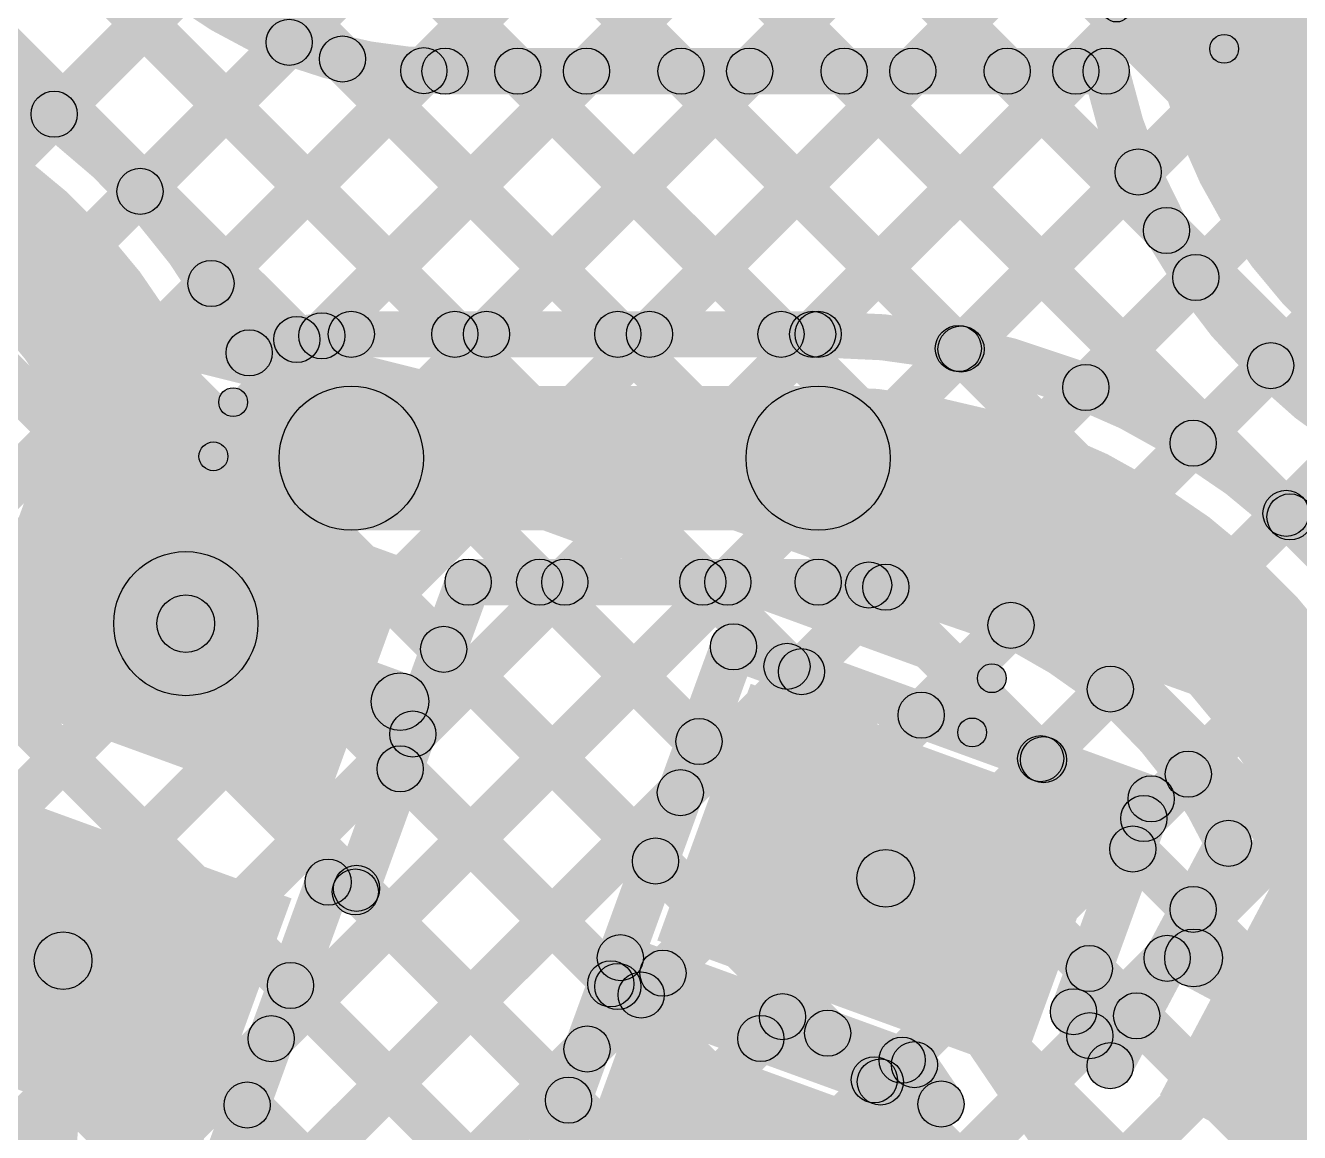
# Model space of a CAD drawing. Header units: millimetres. Extents: x -2.17 to 2.17, y -2.17 to 2.17.
# Drawn here: x 0.3502 to 0.5711, y 1.3164 to 1.5085 of the extents above; entities that cross this region are included whole.
import ezdxf

# ---------------------------------------------------------------- set-up
doc = ezdxf.new("R2010")
doc.units = ezdxf.units.MM
doc.header["$MEASUREMENT"] = 0
for name, color, linetype in [('BottomLayer', 5, 'Continuous'), ('Mechanical2', 216, 'Continuous'), ('TopLayer', 1, 'Continuous'), ('TopOverlay', 2, 'Continuous'), ('TopPaste', 8, 'Continuous'), ('TopSolder', 216, 'Continuous')]:
    doc.layers.add(name, color=color, linetype=linetype)

# ---------------------------------------------------------------- blocks, each defined once
blk = doc.blocks.new('WS2812B_M____203')
at = {"layer": 'TopLayer'}
blk.add_hatch(color=1, dxfattribs=at).paths.add_polyline_path([(0.03504, -0.01142), (0.09409, -0.01142), (0.09409, -0.05079), (0.03504, -0.05079)])
at = {"layer": 'TopPaste'}
blk.add_hatch(color=8, dxfattribs=at).paths.add_polyline_path([(0.03504, -0.01142), (0.09409, -0.01142), (0.09409, -0.05079), (0.03504, -0.05079)])
at = {"layer": 'TopSolder'}
blk.add_hatch(color=216, dxfattribs=at).paths.add_polyline_path([(0.03104, -0.00742), (0.09809, -0.00742), (0.09809, -0.05479), (0.03104, -0.05479)])
blk = doc.blocks.new('WS2812B_M____204')
at = {"layer": 'TopLayer'}
for points in [[(-0.09409, 0.05079), (-0.03504, 0.05079), (-0.03504, 0.01142), (-0.09409, 0.01142)], [(0.03504, 0.05079), (0.09409, 0.05079), (0.09409, 0.01142), (0.03504, 0.01142)], [(-0.09409, -0.01142), (-0.03504, -0.01142), (-0.03504, -0.05079), (-0.09409, -0.05079)], [(0.03504, -0.01142), (0.09409, -0.01142), (0.09409, -0.05079), (0.03504, -0.05079)]]:
    blk.add_hatch(color=1, dxfattribs=at).paths.add_polyline_path(points)
at = {"layer": 'TopOverlay'}
h = blk.add_hatch(color=2, dxfattribs=at)
edge = h.paths.add_edge_path()
edge.add_arc((-0.07, -0.06), 0.0025, 0, 360)
h = blk.add_hatch(color=2, dxfattribs=at)
edge = h.paths.add_edge_path()
edge.add_arc((0.07, -0.06), 0.0025, 0, 360)
for points in [[(-0.0725, -0.06), (-0.0675, -0.06), (-0.0675, -0.07), (-0.0725, -0.07)], [(0.0675, -0.06), (0.0725, -0.06), (0.0725, -0.07), (0.0675, -0.07)], [(0.07, -0.0675), (0.07, -0.0725), (-0.07, -0.0725), (-0.07, -0.0675)]]:
    blk.add_hatch(color=2, dxfattribs=at).paths.add_polyline_path(points)
h = blk.add_hatch(color=2, dxfattribs=at)
edge = h.paths.add_edge_path()
edge.add_arc((-0.07, -0.07), 0.0025, 0, 360)
h = blk.add_hatch(color=2, dxfattribs=at)
edge = h.paths.add_edge_path()
edge.add_arc((-0.07, -0.07), 0.0025, 0, 360)
h = blk.add_hatch(color=2, dxfattribs=at)
edge = h.paths.add_edge_path()
edge.add_arc((0.07, -0.07), 0.0025, 0, 360)
h = blk.add_hatch(color=2, dxfattribs=at)
edge = h.paths.add_edge_path()
edge.add_arc((0.07, -0.07), 0.0025, 0, 360)
at = {"layer": 'TopPaste'}
for points in [[(-0.09409, 0.05079), (-0.03504, 0.05079), (-0.03504, 0.01142), (-0.09409, 0.01142)], [(0.03504, 0.05079), (0.09409, 0.05079), (0.09409, 0.01142), (0.03504, 0.01142)], [(-0.09409, -0.01142), (-0.03504, -0.01142), (-0.03504, -0.05079), (-0.09409, -0.05079)], [(0.03504, -0.01142), (0.09409, -0.01142), (0.09409, -0.05079), (0.03504, -0.05079)]]:
    blk.add_hatch(color=8, dxfattribs=at).paths.add_polyline_path(points)
at = {"layer": 'TopSolder'}
for points in [[(-0.09809, 0.05479), (-0.03104, 0.05479), (-0.03104, 0.00742), (-0.09809, 0.00742)], [(0.03104, 0.05479), (0.09809, 0.05479), (0.09809, 0.00742), (0.03104, 0.00742)], [(-0.09809, -0.00742), (-0.03104, -0.00742), (-0.03104, -0.05479), (-0.09809, -0.05479)], [(0.03104, -0.00742), (0.09809, -0.00742), (0.09809, -0.05479), (0.03104, -0.05479)]]:
    blk.add_hatch(color=216, dxfattribs=at).paths.add_polyline_path(points)
at = {"layer": 'TopOverlay'}
for centre in [(-0.07, -0.06), (0.07, -0.06), (-0.07, -0.07), (-0.07, -0.07), (0.07, -0.07), (0.07, -0.07)]:
    blk.add_circle(centre, 0.0025, dxfattribs=at)
blk = doc.blocks.new('C__0402_337')
at = {"layer": 'TopLayer'}
for points in [[(-0.0275, -0.0125), (-0.0275, 0.0125), (-0.0095, 0.0125), (-0.0095, -0.0125)], [(0.0095, -0.0125), (0.0095, 0.0125), (0.0275, 0.0125), (0.0275, -0.0125)]]:
    blk.add_hatch(color=1, dxfattribs=at).paths.add_polyline_path(points)
at = {"layer": 'TopOverlay'}
h = blk.add_hatch(color=2, dxfattribs=at)
edge = h.paths.add_edge_path()
edge.add_arc((-0.031, 0.016), 0.0025, 0, 360)
h = blk.add_hatch(color=2, dxfattribs=at)
edge = h.paths.add_edge_path()
edge.add_arc((-0.031, 0.016), 0.0025, 0, 360)
for points in [[(-0.031, 0.0135), (-0.031, 0.0185), (-0.011, 0.0185), (-0.011, 0.0135)], [(0.011, 0.0135), (0.011, 0.0185), (0.031, 0.0185), (0.031, 0.0135)], [(-0.0285, -0.016), (-0.0335, -0.016), (-0.0335, 0.016), (-0.0285, 0.016)], [(0.0335, -0.016), (0.0285, -0.016), (0.0285, 0.016), (0.0335, 0.016)], [(-0.031, -0.0185), (-0.031, -0.0135), (-0.011, -0.0135), (-0.011, -0.0185)], [(0.011, -0.0185), (0.011, -0.0135), (0.031, -0.0135), (0.031, -0.0185)]]:
    blk.add_hatch(color=2, dxfattribs=at).paths.add_polyline_path(points)
h = blk.add_hatch(color=2, dxfattribs=at)
edge = h.paths.add_edge_path()
edge.add_arc((-0.011, 0.016), 0.0025, 0, 360)
h = blk.add_hatch(color=2, dxfattribs=at)
edge = h.paths.add_edge_path()
edge.add_arc((0.011, 0.016), 0.0025, 0, 360)
h = blk.add_hatch(color=2, dxfattribs=at)
edge = h.paths.add_edge_path()
edge.add_arc((0.031, 0.016), 0.0025, 0, 360)
h = blk.add_hatch(color=2, dxfattribs=at)
edge = h.paths.add_edge_path()
edge.add_arc((0.031, 0.016), 0.0025, 0, 360)
h = blk.add_hatch(color=2, dxfattribs=at)
edge = h.paths.add_edge_path()
edge.add_arc((-0.031, -0.016), 0.0025, 0, 360)
h = blk.add_hatch(color=2, dxfattribs=at)
edge = h.paths.add_edge_path()
edge.add_arc((-0.031, -0.016), 0.0025, 0, 360)
h = blk.add_hatch(color=2, dxfattribs=at)
edge = h.paths.add_edge_path()
edge.add_arc((-0.011, -0.016), 0.0025, 0, 360)
h = blk.add_hatch(color=2, dxfattribs=at)
edge = h.paths.add_edge_path()
edge.add_arc((0.011, -0.016), 0.0025, 0, 360)
h = blk.add_hatch(color=2, dxfattribs=at)
edge = h.paths.add_edge_path()
edge.add_arc((0.031, -0.016), 0.0025, 0, 360)
h = blk.add_hatch(color=2, dxfattribs=at)
edge = h.paths.add_edge_path()
edge.add_arc((0.031, -0.016), 0.0025, 0, 360)
at = {"layer": 'TopPaste'}
for points in [[(-0.0275, -0.0125), (-0.0275, 0.0125), (-0.0095, 0.0125), (-0.0095, -0.0125)], [(0.0095, -0.0125), (0.0095, 0.0125), (0.0275, 0.0125), (0.0275, -0.0125)]]:
    blk.add_hatch(color=8, dxfattribs=at).paths.add_polyline_path(points)
at = {"layer": 'TopSolder'}
for points in [[(-0.02986, -0.01486), (-0.02986, 0.01486), (-0.00714, 0.01486), (-0.00714, -0.01486)], [(0.00714, -0.01486), (0.00714, 0.01486), (0.02986, 0.01486), (0.02986, -0.01486)]]:
    blk.add_hatch(color=216, dxfattribs=at).paths.add_polyline_path(points)
at = {"layer": 'TopOverlay'}
for centre in [(-0.031, 0.016), (-0.031, 0.016), (-0.011, 0.016), (0.011, 0.016), (0.031, 0.016), (0.031, 0.016), (-0.031, -0.016), (-0.031, -0.016), (-0.011, -0.016), (0.011, -0.016), (0.031, -0.016), (0.031, -0.016)]:
    blk.add_circle(centre, 0.0025, dxfattribs=at)

msp = doc.modelspace()

# ---------------------------------------------------------------- hatches: boundary and pattern name
at = {"layer": 'BottomLayer'}
for points in [[(-0.06781, 2.05478), (-0.06216, 2.06043), (1.40406, 0.59422), (1.3984, 0.58856)], [(-0.03919, 2.05444), (-0.03353, 2.0601), (1.43235, 0.59422), (1.42669, 0.58856)], [(-0.01057, 2.0541), (-0.00491, 2.05976), (1.46063, 0.59422), (1.45497, 0.58856)], [(0.01806, 2.05376), (0.02372, 2.05942), (1.48891, 0.59422), (1.48326, 0.58856)], [(-0.09322, 2.0519), (-0.08756, 2.05756), (1.37578, 0.59422), (1.37012, 0.58856)], [(0.19433, 1.32661), (0.18867, 1.33227), (0.77385, 1.91744), (0.77951, 1.91179)], [(0.19433, 1.29833), (0.18867, 1.30398), (0.79332, 1.90863), (0.79898, 1.90298)], [(0.19433, 1.27004), (0.18867, 1.2757), (0.81279, 1.89982), (0.81845, 1.89416)], [(0.19433, 1.24176), (0.18867, 1.24741), (0.83226, 1.89101), (0.83792, 1.88535)], [(0.19433, 1.21347), (0.18867, 1.21913), (0.85173, 1.88219), (0.85739, 1.87654)], [(0.19433, 1.18519), (0.18867, 1.19085), (0.87121, 1.87338), (0.87686, 1.86772)], [(0.19433, 1.1569), (0.18867, 1.16256), (0.89068, 1.86457), (0.89633, 1.85891)], [(0.19433, 1.12862), (0.18867, 1.13428), (0.91015, 1.85575), (0.9158, 1.8501)], [(0.19582, 1.10182), (0.19016, 1.10748), (0.92962, 1.84694), (0.93528, 1.84128)], [(-0.32235, 0.55537), (-0.32801, 0.56103), (0.94909, 1.83813), (0.95475, 1.83247)], [(-0.30604, 0.5434), (-0.3117, 0.54906), (0.96823, 1.82898), (0.97388, 1.82332)], [(-0.17292, 0.64824), (-0.17857, 0.65389), (0.98631, 1.81878), (0.99197, 1.81312)], [(-0.14392, 0.64895), (-0.14958, 0.6546), (1.00439, 1.80858), (1.01005, 1.80292)], [(-0.11564, 0.64895), (-0.1213, 0.6546), (1.02248, 1.79838), (1.02813, 1.79272)], [(-0.01738, 0.71893), (-0.02303, 0.72458), (1.04056, 1.78818), (1.04622, 1.78252)], [(0.24117, 1.68923), (0.24682, 1.69489), (1.34749, 0.59422), (1.34184, 0.58856)], [(0.24117, 1.66094), (0.24683, 1.6666), (1.31921, 0.59422), (1.31355, 0.58856)], [(0.24117, 1.63266), (0.24683, 1.63831), (1.29092, 0.59422), (1.28527, 0.58856)], [(0.24117, 1.60437), (0.24683, 1.61003), (1.26264, 0.59422), (1.25698, 0.58856)], [(0.24117, 1.57609), (0.24683, 1.58174), (1.23436, 0.59422), (1.2287, 0.58856)], [(0.24117, 1.5478), (0.24683, 1.55346), (1.20607, 0.59422), (1.20041, 0.58856)], [(0.24117, 1.51952), (0.24683, 1.52518), (1.17779, 0.59422), (1.17213, 0.58856)], [(0.24117, 1.49124), (0.24683, 1.49689), (1.1495, 0.59422), (1.14385, 0.58856)], [(0.24117, 1.46295), (0.24683, 1.46861), (1.12122, 0.59422), (1.11556, 0.58856)], [(0.24601, 1.42983), (0.25166, 1.43549), (1.09293, 0.59422), (1.08728, 0.58856)]]:
    msp.add_hatch(color=5, dxfattribs=at).paths.add_polyline_path(points)
at = {"layer": 'TopLayer'}
for points in [[(0.31648, 1.52906), (0.32214, 1.53472), (0.40004, 1.45682), (0.39438, 1.45116)], [(0.34476, 1.52907), (0.35041, 1.53473), (0.42742, 1.45772), (0.42177, 1.45206)], [(0.35794, 1.49023), (0.35229, 1.49588), (0.37484, 1.51843), (0.38049, 1.51278)], [(0.37285, 1.47685), (0.36719, 1.48251), (0.39305, 1.50836), (0.3987, 1.5027)], [(0.4023, 1.49982), (0.40795, 1.50547), (0.45571, 1.45772), (0.45005, 1.45206)], [(0.4229, 1.49652), (0.4229, 1.50452), (0.53755, 1.50452), (0.53755, 1.49652)], [(0.38516, 1.46088), (0.37951, 1.46653), (0.41641, 1.50344), (0.42207, 1.49778)], [(0.40437, 1.4518), (0.39871, 1.45746), (0.4446, 1.50335), (0.45026, 1.49769)], [(0.43292, 1.45206), (0.42726, 1.45772), (0.47289, 1.50335), (0.47855, 1.49769)], [(0.43271, 1.49769), (0.43836, 1.50335), (0.48399, 1.45772), (0.47834, 1.45206)], [(0.4612, 1.45206), (0.45554, 1.45772), (0.50117, 1.50335), (0.50683, 1.49769)], [(0.46099, 1.49769), (0.46665, 1.50335), (0.51473, 1.45526), (0.50908, 1.4496)], [(0.48948, 1.45206), (0.48383, 1.45772), (0.52946, 1.50335), (0.53511, 1.49769)], [(0.48927, 1.49769), (0.49493, 1.50335), (0.57224, 1.42604), (0.56659, 1.42038)], [(0.51756, 1.49769), (0.52322, 1.50335), (0.55084, 1.47572), (0.54518, 1.47007)], [(0.51521, 1.4495), (0.50956, 1.45516), (0.54025, 1.48585), (0.54591, 1.4802)], [(0.53684, 1.44285), (0.53118, 1.4485), (0.55025, 1.46758), (0.55591, 1.46192)], [(0.40665, 1.45089), (0.40665, 1.45889), (0.48759, 1.45889), (0.48759, 1.45089)], [(0.55546, 1.43319), (0.54981, 1.43884), (0.56324, 1.45228), (0.5689, 1.44662)], [(0.40665, 1.42089), (0.40665, 1.44589), (0.48759, 1.44589), (0.48759, 1.42089)], [(0.57156, 1.421), (0.5659, 1.42665), (0.57907, 1.43982), (0.58473, 1.43417)], [(0.33911, 1.41352), (0.34253, 1.42292), (0.37967, 1.4094), (0.37625, 1.4)], [(0.39559, 1.32988), (0.38994, 1.33554), (0.46911, 1.41472), (0.47477, 1.40906)], [(0.42014, 1.38272), (0.41449, 1.38838), (0.44083, 1.41472), (0.44648, 1.40906)], [(0.4269, 1.40789), (0.4269, 1.41589), (0.48759, 1.41589), (0.48759, 1.40789)], [(0.43648, 1.40906), (0.44214, 1.41472), (0.46977, 1.38708), (0.46412, 1.38143)], [(0.46477, 1.40906), (0.47042, 1.41472), (0.48503, 1.40012), (0.47937, 1.39446)], [(0.48754, 1.39355), (0.48188, 1.3992), (0.49651, 1.41383), (0.50217, 1.40818)], [(0.49354, 1.40857), (0.4992, 1.41423), (0.5295, 1.38393), (0.52384, 1.37827)], [(0.4111, 1.35679), (0.40359, 1.35953), (0.42314, 1.41326), (0.43066, 1.41052)], [(0.37625, 1.4), (0.37967, 1.4094), (0.41682, 1.39588), (0.4134, 1.38648)], [(0.50827, 1.386), (0.50262, 1.39165), (0.5182, 1.40724), (0.52386, 1.40158)], [(0.41984, 1.39742), (0.42549, 1.40308), (0.46223, 1.36635), (0.45657, 1.36069)], [(0.47155, 1.39691), (0.47429, 1.40442), (0.54669, 1.37807), (0.54396, 1.37055)], [(0.45705, 1.34539), (0.44954, 1.34812), (0.46916, 1.40203), (0.47668, 1.3993)], [(0.52901, 1.37845), (0.52335, 1.38411), (0.53543, 1.39618), (0.54108, 1.39052)], [(0.41229, 1.37669), (0.41795, 1.38234), (0.45569, 1.3446), (0.45004, 1.33894)], [(0.54691, 1.36807), (0.54125, 1.37372), (0.54895, 1.38142), (0.5546, 1.37576)], [(0.36779, 1.2738), (0.36213, 1.27945), (0.46089, 1.37821), (0.46654, 1.37255)], [(0.53564, 1.33601), (0.52813, 1.33875), (0.54157, 1.37568), (0.54908, 1.37294)], [(0.54175, 1.32614), (0.53469, 1.3299), (0.55519, 1.36847), (0.56226, 1.36471)], [(0.53933, 1.36278), (0.54499, 1.36844), (0.55546, 1.35796), (0.54981, 1.35231)], [(0.40128, 1.35611), (0.40402, 1.36363), (0.40871, 1.36192), (0.40598, 1.3544)], [(0.49517, 1.35773), (0.50345, 1.36334), (0.56253, 1.27604), (0.55425, 1.27044)], [(0.38684, 1.30475), (0.37932, 1.30748), (0.39889, 1.36124), (0.40641, 1.3585)], [(0.40474, 1.35595), (0.4104, 1.36161), (0.44713, 1.32487), (0.44147, 1.31922)], [(0.45193, 1.343), (0.45466, 1.35051), (0.50566, 1.33195), (0.50292, 1.32443)], [(0.55034, 1.34231), (0.55504, 1.35114), (0.58994, 1.33258), (0.58524, 1.32375)], [(0.53178, 1.34205), (0.53744, 1.3477), (0.54564, 1.3395), (0.53999, 1.33384)], [(0.53753, 1.3304), (0.53187, 1.33605), (0.5453, 1.34948), (0.55095, 1.34382)], [(0.33916, 1.07453), (0.32919, 1.07536), (0.35171, 1.34666), (0.36167, 1.34583)], [(0.45027, 1.33845), (0.45301, 1.34597), (0.51028, 1.32513), (0.50754, 1.31761)], [(0.45974, 1.33747), (0.45408, 1.34312), (0.45786, 1.34689), (0.46351, 1.34124)], [(0.39329, 1.33911), (0.39895, 1.34477), (0.43958, 1.30414), (0.43393, 1.29848)], [(0.43578, 1.28693), (0.42826, 1.28967), (0.44788, 1.34358), (0.4554, 1.34084)], [(0.48048, 1.32992), (0.47482, 1.33557), (0.47859, 1.33935), (0.48425, 1.33369)], [(0.52857, 1.33514), (0.5352, 1.33962), (0.54153, 1.33026), (0.53491, 1.32578)], [(0.48642, 1.33084), (0.49208, 1.3365), (0.50016, 1.32841), (0.49451, 1.32275)], [(0.37674, 1.25446), (0.37108, 1.26012), (0.4447, 1.33374), (0.45036, 1.32808)], [(0.50122, 1.32237), (0.49556, 1.32803), (0.49933, 1.3318), (0.50499, 1.32614)], [(0.50098, 1.32595), (0.50761, 1.33044), (0.51222, 1.32361), (0.5056, 1.31913)], [(0.38575, 1.31838), (0.3914, 1.32403), (0.45242, 1.26302), (0.44676, 1.25736)]]:
    msp.add_hatch(color=1, dxfattribs=at).paths.add_polyline_path(points)
h = msp.add_hatch(color=1, dxfattribs=at)
edge = h.paths.add_edge_path()
edge.add_arc((0.39588, 1.50553), 0.004, 0, 360)
h = msp.add_hatch(color=1, dxfattribs=at)
edge = h.paths.add_edge_path()
edge.add_arc((0.40512, 1.50264), 0.004, 0, 360)
h = msp.add_hatch(color=1, dxfattribs=at)
edge = h.paths.add_edge_path()
edge.add_arc((0.41924, 1.50061), 0.004, 0, 360)
h = msp.add_hatch(color=1, dxfattribs=at)
edge = h.paths.add_edge_path()
edge.add_arc((0.4229, 1.50052), 0.004, 0, 360)
h = msp.add_hatch(color=1, dxfattribs=at)
edge = h.paths.add_edge_path()
edge.add_arc((0.4229, 1.50052), 0.004, 0, 360)
h = msp.add_hatch(color=1, dxfattribs=at)
edge = h.paths.add_edge_path()
edge.add_arc((0.43553, 1.50052), 0.004, 0, 360)
h = msp.add_hatch(color=1, dxfattribs=at)
edge = h.paths.add_edge_path()
edge.add_arc((0.44743, 1.50052), 0.004, 0, 360)
h = msp.add_hatch(color=1, dxfattribs=at)
edge = h.paths.add_edge_path()
edge.add_arc((0.46382, 1.50052), 0.004, 0, 360)
h = msp.add_hatch(color=1, dxfattribs=at)
edge = h.paths.add_edge_path()
edge.add_arc((0.47572, 1.50052), 0.004, 0, 360)
h = msp.add_hatch(color=1, dxfattribs=at)
edge = h.paths.add_edge_path()
edge.add_arc((0.4921, 1.50052), 0.004, 0, 360)
h = msp.add_hatch(color=1, dxfattribs=at)
edge = h.paths.add_edge_path()
edge.add_arc((0.504, 1.50052), 0.004, 0, 360)
h = msp.add_hatch(color=1, dxfattribs=at)
edge = h.paths.add_edge_path()
edge.add_arc((0.52039, 1.50052), 0.004, 0, 360)
h = msp.add_hatch(color=1, dxfattribs=at)
edge = h.paths.add_edge_path()
edge.add_arc((0.53229, 1.50052), 0.004, 0, 360)
h = msp.add_hatch(color=1, dxfattribs=at)
edge = h.paths.add_edge_path()
edge.add_arc((0.53755, 1.50052), 0.004, 0, 360)
h = msp.add_hatch(color=1, dxfattribs=at)
edge = h.paths.add_edge_path()
edge.add_arc((0.53755, 1.50052), 0.004, 0, 360)
h = msp.add_hatch(color=1, dxfattribs=at)
edge = h.paths.add_edge_path()
edge.add_arc((0.35512, 1.49306), 0.004, 0, 360)
h = msp.add_hatch(color=1, dxfattribs=at)
edge = h.paths.add_edge_path()
edge.add_arc((0.54308, 1.48303), 0.004, 0, 360)
h = msp.add_hatch(color=1, dxfattribs=at)
edge = h.paths.add_edge_path()
edge.add_arc((0.37002, 1.47968), 0.004, 0, 360)
h = msp.add_hatch(color=1, dxfattribs=at)
edge = h.paths.add_edge_path()
edge.add_arc((0.54801, 1.4729), 0.004, 0, 360)
h = msp.add_hatch(color=1, dxfattribs=at)
edge = h.paths.add_edge_path()
edge.add_arc((0.38233, 1.46371), 0.004, 0, 360)
h = msp.add_hatch(color=1, dxfattribs=at)
edge = h.paths.add_edge_path()
edge.add_arc((0.55308, 1.46475), 0.004, 0, 360)
h = msp.add_hatch(color=1, dxfattribs=at)
edge = h.paths.add_edge_path()
edge.add_arc((0.39721, 1.45399), 0.004, 0, 360)
h = msp.add_hatch(color=1, dxfattribs=at)
edge = h.paths.add_edge_path()
edge.add_arc((0.40154, 1.45463), 0.004, 0, 360)
h = msp.add_hatch(color=1, dxfattribs=at)
edge = h.paths.add_edge_path()
edge.add_arc((0.40665, 1.45489), 0.004, 0, 360)
h = msp.add_hatch(color=1, dxfattribs=at)
edge = h.paths.add_edge_path()
edge.add_arc((0.40665, 1.45489), 0.004, 0, 360)
h = msp.add_hatch(color=1, dxfattribs=at)
edge = h.paths.add_edge_path()
edge.add_arc((0.4246, 1.45489), 0.004, 0, 360)
h = msp.add_hatch(color=1, dxfattribs=at)
edge = h.paths.add_edge_path()
edge.add_arc((0.43009, 1.45489), 0.004, 0, 360)
h = msp.add_hatch(color=1, dxfattribs=at)
edge = h.paths.add_edge_path()
edge.add_arc((0.45288, 1.45489), 0.004, 0, 360)
h = msp.add_hatch(color=1, dxfattribs=at)
edge = h.paths.add_edge_path()
edge.add_arc((0.45837, 1.45489), 0.004, 0, 360)
h = msp.add_hatch(color=1, dxfattribs=at)
edge = h.paths.add_edge_path()
edge.add_arc((0.48116, 1.45489), 0.004, 0, 360)
h = msp.add_hatch(color=1, dxfattribs=at)
edge = h.paths.add_edge_path()
edge.add_arc((0.48666, 1.45489), 0.004, 0, 360)
h = msp.add_hatch(color=1, dxfattribs=at)
edge = h.paths.add_edge_path()
edge.add_arc((0.48759, 1.45489), 0.004, 0, 360)
h = msp.add_hatch(color=1, dxfattribs=at)
edge = h.paths.add_edge_path()
edge.add_arc((0.48759, 1.45489), 0.004, 0, 360)
h = msp.add_hatch(color=1, dxfattribs=at)
edge = h.paths.add_edge_path()
edge.add_arc((0.51191, 1.45243), 0.004, 0, 360)
h = msp.add_hatch(color=1, dxfattribs=at)
edge = h.paths.add_edge_path()
edge.add_arc((0.51238, 1.45233), 0.004, 0, 360)
h = msp.add_hatch(color=1, dxfattribs=at)
edge = h.paths.add_edge_path()
edge.add_arc((0.38895, 1.45166), 0.004, 0, 360)
h = msp.add_hatch(color=1, dxfattribs=at)
edge = h.paths.add_edge_path()
edge.add_arc((0.38895, 1.45166), 0.004, 0, 360)
h = msp.add_hatch(color=1, dxfattribs=at)
edge = h.paths.add_edge_path()
edge.add_arc((0.56607, 1.44945), 0.004, 0, 360)
h = msp.add_hatch(color=1, dxfattribs=at)
edge = h.paths.add_edge_path()
edge.add_arc((0.53401, 1.44567), 0.004, 0, 360)
h = msp.add_hatch(color=1, dxfattribs=at)
edge = h.paths.add_edge_path()
edge.add_arc((0.40665, 1.43339), 0.0125, 0, 360)
h = msp.add_hatch(color=1, dxfattribs=at)
edge = h.paths.add_edge_path()
edge.add_arc((0.40665, 1.43339), 0.0125, 0, 360)
h = msp.add_hatch(color=1, dxfattribs=at)
edge = h.paths.add_edge_path()
edge.add_arc((0.48759, 1.43339), 0.0125, 0, 360)
h = msp.add_hatch(color=1, dxfattribs=at)
edge = h.paths.add_edge_path()
edge.add_arc((0.48759, 1.43339), 0.0125, 0, 360)
h = msp.add_hatch(color=1, dxfattribs=at)
edge = h.paths.add_edge_path()
edge.add_arc((0.55263, 1.43601), 0.004, 0, 360)
h = msp.add_hatch(color=1, dxfattribs=at)
edge = h.paths.add_edge_path()
edge.add_arc((0.56873, 1.42383), 0.004, 0, 360)
h = msp.add_hatch(color=1, dxfattribs=at)
edge = h.paths.add_edge_path()
edge.add_arc((0.56941, 1.42321), 0.004, 0, 360)
h = msp.add_hatch(color=1, dxfattribs=at)
edge = h.paths.add_edge_path()
edge.add_arc((0.37796, 1.4047), 0.0125, 0, 360)
h = msp.add_hatch(color=1, dxfattribs=at)
edge = h.paths.add_edge_path()
edge.add_arc((0.37796, 1.4047), 0.0125, 0, 360)
h = msp.add_hatch(color=1, dxfattribs=at)
edge = h.paths.add_edge_path()
edge.add_arc((0.4269, 1.41189), 0.004, 0, 360)
h = msp.add_hatch(color=1, dxfattribs=at)
edge = h.paths.add_edge_path()
edge.add_arc((0.4269, 1.41189), 0.004, 0, 360)
h = msp.add_hatch(color=1, dxfattribs=at)
edge = h.paths.add_edge_path()
edge.add_arc((0.43931, 1.41189), 0.004, 0, 360)
h = msp.add_hatch(color=1, dxfattribs=at)
edge = h.paths.add_edge_path()
edge.add_arc((0.44366, 1.41189), 0.004, 0, 360)
h = msp.add_hatch(color=1, dxfattribs=at)
edge = h.paths.add_edge_path()
edge.add_arc((0.4676, 1.41189), 0.004, 0, 360)
h = msp.add_hatch(color=1, dxfattribs=at)
edge = h.paths.add_edge_path()
edge.add_arc((0.47194, 1.41189), 0.004, 0, 360)
h = msp.add_hatch(color=1, dxfattribs=at)
edge = h.paths.add_edge_path()
edge.add_arc((0.48759, 1.41189), 0.004, 0, 360)
h = msp.add_hatch(color=1, dxfattribs=at)
edge = h.paths.add_edge_path()
edge.add_arc((0.48759, 1.41189), 0.004, 0, 360)
h = msp.add_hatch(color=1, dxfattribs=at)
edge = h.paths.add_edge_path()
edge.add_arc((0.49637, 1.4114), 0.004, 0, 360)
h = msp.add_hatch(color=1, dxfattribs=at)
edge = h.paths.add_edge_path()
edge.add_arc((0.49934, 1.41101), 0.004, 0, 360)
h = msp.add_hatch(color=1, dxfattribs=at)
edge = h.paths.add_edge_path()
edge.add_arc((0.37796, 1.4047), 0.005, 0, 360)
h = msp.add_hatch(color=1, dxfattribs=at)
edge = h.paths.add_edge_path()
edge.add_arc((0.37796, 1.4047), 0.005, 0, 360)
h = msp.add_hatch(color=1, dxfattribs=at)
edge = h.paths.add_edge_path()
edge.add_arc((0.52103, 1.40441), 0.004, 0, 360)
h = msp.add_hatch(color=1, dxfattribs=at)
edge = h.paths.add_edge_path()
edge.add_arc((0.42267, 1.40025), 0.004, 0, 360)
h = msp.add_hatch(color=1, dxfattribs=at)
edge = h.paths.add_edge_path()
edge.add_arc((0.47292, 1.40067), 0.004, 0, 360)
h = msp.add_hatch(color=1, dxfattribs=at)
edge = h.paths.add_edge_path()
edge.add_arc((0.47292, 1.40067), 0.004, 0, 360)
h = msp.add_hatch(color=1, dxfattribs=at)
edge = h.paths.add_edge_path()
edge.add_arc((0.4822, 1.39729), 0.004, 0, 360)
h = msp.add_hatch(color=1, dxfattribs=at)
edge = h.paths.add_edge_path()
edge.add_arc((0.48471, 1.39637), 0.004, 0, 360)
h = msp.add_hatch(color=1, dxfattribs=at)
edge = h.paths.add_edge_path()
edge.add_arc((0.41511, 1.39118), 0.005, 0, 360)
h = msp.add_hatch(color=1, dxfattribs=at)
edge = h.paths.add_edge_path()
edge.add_arc((0.53826, 1.39335), 0.004, 0, 360)
h = msp.add_hatch(color=1, dxfattribs=at)
edge = h.paths.add_edge_path()
edge.add_arc((0.50545, 1.38883), 0.004, 0, 360)
h = msp.add_hatch(color=1, dxfattribs=at)
edge = h.paths.add_edge_path()
edge.add_arc((0.41732, 1.38555), 0.004, 0, 360)
h = msp.add_hatch(color=1, dxfattribs=at)
edge = h.paths.add_edge_path()
edge.add_arc((0.46694, 1.38426), 0.004, 0, 360)
h = msp.add_hatch(color=1, dxfattribs=at)
edge = h.paths.add_edge_path()
edge.add_arc((0.52618, 1.38128), 0.004, 0, 360)
h = msp.add_hatch(color=1, dxfattribs=at)
edge = h.paths.add_edge_path()
edge.add_arc((0.52667, 1.3811), 0.004, 0, 360)
h = msp.add_hatch(color=1, dxfattribs=at)
edge = h.paths.add_edge_path()
edge.add_arc((0.41512, 1.37951), 0.004, 0, 360)
h = msp.add_hatch(color=1, dxfattribs=at)
edge = h.paths.add_edge_path()
edge.add_arc((0.55178, 1.37859), 0.004, 0, 360)
h = msp.add_hatch(color=1, dxfattribs=at)
edge = h.paths.add_edge_path()
edge.add_arc((0.46371, 1.37538), 0.004, 0, 360)
h = msp.add_hatch(color=1, dxfattribs=at)
edge = h.paths.add_edge_path()
edge.add_arc((0.54533, 1.37431), 0.004, 0, 360)
h = msp.add_hatch(color=1, dxfattribs=at)
edge = h.paths.add_edge_path()
edge.add_arc((0.54533, 1.37431), 0.004, 0, 360)
h = msp.add_hatch(color=1, dxfattribs=at)
edge = h.paths.add_edge_path()
edge.add_arc((0.54408, 1.37089), 0.004, 0, 360)
h = msp.add_hatch(color=1, dxfattribs=at)
edge = h.paths.add_edge_path()
edge.add_arc((0.55873, 1.36659), 0.004, 0, 360)
h = msp.add_hatch(color=1, dxfattribs=at)
edge = h.paths.add_edge_path()
edge.add_arc((0.55873, 1.36659), 0.004, 0, 360)
h = msp.add_hatch(color=1, dxfattribs=at)
edge = h.paths.add_edge_path()
edge.add_arc((0.4594, 1.36352), 0.004, 0, 360)
h = msp.add_hatch(color=1, dxfattribs=at)
edge = h.paths.add_edge_path()
edge.add_arc((0.54216, 1.36561), 0.004, 0, 360)
h = msp.add_hatch(color=1, dxfattribs=at)
edge = h.paths.add_edge_path()
edge.add_arc((0.49931, 1.36053), 0.005, 0, 360)
h = msp.add_hatch(color=1, dxfattribs=at)
edge = h.paths.add_edge_path()
edge.add_arc((0.40265, 1.35987), 0.004, 0, 360)
h = msp.add_hatch(color=1, dxfattribs=at)
edge = h.paths.add_edge_path()
edge.add_arc((0.40265, 1.35987), 0.004, 0, 360)
h = msp.add_hatch(color=1, dxfattribs=at)
edge = h.paths.add_edge_path()
edge.add_arc((0.40735, 1.35816), 0.004, 0, 360)
h = msp.add_hatch(color=1, dxfattribs=at)
edge = h.paths.add_edge_path()
edge.add_arc((0.40735, 1.35816), 0.004, 0, 360)
h = msp.add_hatch(color=1, dxfattribs=at)
edge = h.paths.add_edge_path()
edge.add_arc((0.40757, 1.35878), 0.004, 0, 360)
h = msp.add_hatch(color=1, dxfattribs=at)
edge = h.paths.add_edge_path()
edge.add_arc((0.55263, 1.35513), 0.004, 0, 360)
h = msp.add_hatch(color=1, dxfattribs=at)
edge = h.paths.add_edge_path()
edge.add_arc((0.35669, 1.34625), 0.005, 0, 360)
h = msp.add_hatch(color=1, dxfattribs=at)
edge = h.paths.add_edge_path()
edge.add_arc((0.4533, 1.34675), 0.004, 0, 360)
h = msp.add_hatch(color=1, dxfattribs=at)
edge = h.paths.add_edge_path()
edge.add_arc((0.4533, 1.34675), 0.004, 0, 360)
h = msp.add_hatch(color=1, dxfattribs=at)
edge = h.paths.add_edge_path()
edge.add_arc((0.54812, 1.34665), 0.004, 0, 360)
h = msp.add_hatch(color=1, dxfattribs=at)
edge = h.paths.add_edge_path()
edge.add_arc((0.55269, 1.34672), 0.005, 0, 360)
h = msp.add_hatch(color=1, dxfattribs=at)
edge = h.paths.add_edge_path()
edge.add_arc((0.46069, 1.34407), 0.004, 0, 360)
h = msp.add_hatch(color=1, dxfattribs=at)
edge = h.paths.add_edge_path()
edge.add_arc((0.53461, 1.34487), 0.004, 0, 360)
h = msp.add_hatch(color=1, dxfattribs=at)
edge = h.paths.add_edge_path()
edge.add_arc((0.39612, 1.34194), 0.004, 0, 360)
h = msp.add_hatch(color=1, dxfattribs=at)
edge = h.paths.add_edge_path()
edge.add_arc((0.45164, 1.34221), 0.004, 0, 360)
h = msp.add_hatch(color=1, dxfattribs=at)
edge = h.paths.add_edge_path()
edge.add_arc((0.45164, 1.34221), 0.004, 0, 360)
h = msp.add_hatch(color=1, dxfattribs=at)
edge = h.paths.add_edge_path()
edge.add_arc((0.45287, 1.34177), 0.004, 0, 360)
h = msp.add_hatch(color=1, dxfattribs=at)
edge = h.paths.add_edge_path()
edge.add_arc((0.45691, 1.34029), 0.004, 0, 360)
h = msp.add_hatch(color=1, dxfattribs=at)
edge = h.paths.add_edge_path()
edge.add_arc((0.53188, 1.33738), 0.004, 0, 360)
h = msp.add_hatch(color=1, dxfattribs=at)
edge = h.paths.add_edge_path()
edge.add_arc((0.53188, 1.33738), 0.004, 0, 360)
h = msp.add_hatch(color=1, dxfattribs=at)
edge = h.paths.add_edge_path()
edge.add_arc((0.48142, 1.33652), 0.004, 0, 360)
h = msp.add_hatch(color=1, dxfattribs=at)
edge = h.paths.add_edge_path()
edge.add_arc((0.54282, 1.33667), 0.004, 0, 360)
h = msp.add_hatch(color=1, dxfattribs=at)
edge = h.paths.add_edge_path()
edge.add_arc((0.39276, 1.33271), 0.004, 0, 360)
h = msp.add_hatch(color=1, dxfattribs=at)
edge = h.paths.add_edge_path()
edge.add_arc((0.47765, 1.33275), 0.004, 0, 360)
h = msp.add_hatch(color=1, dxfattribs=at)
edge = h.paths.add_edge_path()
edge.add_arc((0.48925, 1.33367), 0.004, 0, 360)
h = msp.add_hatch(color=1, dxfattribs=at)
edge = h.paths.add_edge_path()
edge.add_arc((0.5347, 1.33322), 0.004, 0, 360)
h = msp.add_hatch(color=1, dxfattribs=at)
edge = h.paths.add_edge_path()
edge.add_arc((0.44753, 1.33091), 0.004, 0, 360)
h = msp.add_hatch(color=1, dxfattribs=at)
edge = h.paths.add_edge_path()
edge.add_arc((0.50216, 1.32897), 0.004, 0, 360)
h = msp.add_hatch(color=1, dxfattribs=at)
edge = h.paths.add_edge_path()
edge.add_arc((0.50429, 1.32819), 0.004, 0, 360)
h = msp.add_hatch(color=1, dxfattribs=at)
edge = h.paths.add_edge_path()
edge.add_arc((0.50429, 1.32819), 0.004, 0, 360)
h = msp.add_hatch(color=1, dxfattribs=at)
edge = h.paths.add_edge_path()
edge.add_arc((0.53822, 1.32802), 0.004, 0, 360)
h = msp.add_hatch(color=1, dxfattribs=at)
edge = h.paths.add_edge_path()
edge.add_arc((0.53822, 1.32802), 0.004, 0, 360)
h = msp.add_hatch(color=1, dxfattribs=at)
edge = h.paths.add_edge_path()
edge.add_arc((0.49734, 1.32558), 0.004, 0, 360)
h = msp.add_hatch(color=1, dxfattribs=at)
edge = h.paths.add_edge_path()
edge.add_arc((0.49839, 1.3252), 0.004, 0, 360)
h = msp.add_hatch(color=1, dxfattribs=at)
edge = h.paths.add_edge_path()
edge.add_arc((0.4443, 1.32205), 0.004, 0, 360)
h = msp.add_hatch(color=1, dxfattribs=at)
edge = h.paths.add_edge_path()
edge.add_arc((0.38858, 1.3212), 0.004, 0, 360)
h = msp.add_hatch(color=1, dxfattribs=at)
edge = h.paths.add_edge_path()
edge.add_arc((0.50891, 1.32137), 0.004, 0, 360)
h = msp.add_hatch(color=1, dxfattribs=at)
edge = h.paths.add_edge_path()
edge.add_arc((0.50891, 1.32137), 0.004, 0, 360)

# ---------------------------------------------------------------- linework, layer by layer
at = {"layer": 'Mechanical2', "const_width": 0.01}
for points in [[(2.16535, 0.001, 1), (-2.16535, 0.001, 1)], [(2.08135, -0.01, 1), (-2.04935, -0.01, 1)], [(1.84055, 0.001, 1), (-1.84055, 0.001, 1)], [(1.6437, 0.001, 1), (-1.6437, 0.001, 1)], [(1.50394, 0, 1), (-1.50394, 0, 1)]]:
    msp.add_lwpolyline(points, format="xyb", close=True, dxfattribs=at)
at = {"layer": 'TopLayer'}
for points, const_width in [([(0.4229, 1.50052, -0.25071), (0.36021, 1.53406)], 0.008), ([(0.63601, 1.44273, -0.414214), (0.55673, 1.52202)], 0.025), ([(0.28927, 1.51489, -0.290394), (0.38895, 1.45166)], 0.008), ([(0.28927, 1.49339, -0.414214), (0.37796, 1.4047)], 0.025), ([(0.63601, 1.42123, -0.352561), (0.53755, 1.50052)], 0.008), ([(0.38895, 1.45166, -0.090349), (0.40665, 1.45489)], 0.008), ([(0.48759, 1.45489, -0.360363), (0.60697, 1.35601)], 0.008), ([(0.37796, 1.4047, -0.414214), (0.40665, 1.43339)], 0.025), ([(0.48759, 1.43339, -0.414214), (0.58759, 1.33339)], 0.025), ([(0.48759, 1.41189, -0.291379), (0.55873, 1.36659)], 0.008)]:
    msp.add_lwpolyline(points, format="xyb", dxfattribs=dict(at, const_width=const_width))
for centre, radius in [((0.39588, 1.50553), 0.004), ((0.40512, 1.50264), 0.004), ((0.41924, 1.50061), 0.004), ((0.4229, 1.50052), 0.004), ((0.4229, 1.50052), 0.004), ((0.43553, 1.50052), 0.004), ((0.44743, 1.50052), 0.004), ((0.46382, 1.50052), 0.004), ((0.47572, 1.50052), 0.004), ((0.4921, 1.50052), 0.004), ((0.504, 1.50052), 0.004), ((0.52039, 1.50052), 0.004), ((0.53229, 1.50052), 0.004), ((0.53755, 1.50052), 0.004), ((0.53755, 1.50052), 0.004), ((0.35512, 1.49306), 0.004), ((0.54308, 1.48303), 0.004), ((0.37002, 1.47968), 0.004), ((0.54801, 1.4729), 0.004), ((0.38233, 1.46371), 0.004), ((0.55308, 1.46475), 0.004), ((0.39721, 1.45399), 0.004), ((0.40154, 1.45463), 0.004), ((0.40665, 1.45489), 0.004), ((0.40665, 1.45489), 0.004), ((0.4246, 1.45489), 0.004), ((0.43009, 1.45489), 0.004), ((0.45288, 1.45489), 0.004), ((0.45837, 1.45489), 0.004), ((0.48116, 1.45489), 0.004), ((0.48666, 1.45489), 0.004), ((0.48759, 1.45489), 0.004), ((0.48759, 1.45489), 0.004), ((0.51191, 1.45243), 0.004), ((0.51238, 1.45233), 0.004), ((0.38895, 1.45166), 0.004), ((0.38895, 1.45166), 0.004), ((0.56607, 1.44945), 0.004), ((0.53401, 1.44567), 0.004), ((0.40665, 1.43339), 0.0125), ((0.40665, 1.43339), 0.0125), ((0.48759, 1.43339), 0.0125), ((0.48759, 1.43339), 0.0125), ((0.55263, 1.43601), 0.004), ((0.56873, 1.42383), 0.004), ((0.56941, 1.42321), 0.004), ((0.37796, 1.4047), 0.0125), ((0.37796, 1.4047), 0.0125), ((0.4269, 1.41189), 0.004), ((0.4269, 1.41189), 0.004), ((0.43931, 1.41189), 0.004), ((0.44366, 1.41189), 0.004), ((0.4676, 1.41189), 0.004), ((0.47194, 1.41189), 0.004), ((0.48759, 1.41189), 0.004), ((0.48759, 1.41189), 0.004), ((0.49637, 1.4114), 0.004), ((0.49934, 1.41101), 0.004), ((0.37796, 1.4047), 0.005), ((0.37796, 1.4047), 0.005), ((0.52103, 1.40441), 0.004), ((0.42267, 1.40025), 0.004), ((0.47292, 1.40067), 0.004), ((0.47292, 1.40067), 0.004), ((0.4822, 1.39729), 0.004), ((0.48471, 1.39637), 0.004), ((0.41511, 1.39118), 0.005), ((0.53826, 1.39335), 0.004), ((0.50545, 1.38883), 0.004), ((0.41732, 1.38555), 0.004), ((0.46694, 1.38426), 0.004), ((0.52618, 1.38128), 0.004), ((0.52667, 1.3811), 0.004), ((0.41512, 1.37951), 0.004), ((0.55178, 1.37859), 0.004), ((0.46371, 1.37538), 0.004), ((0.54533, 1.37431), 0.004), ((0.54533, 1.37431), 0.004), ((0.54408, 1.37089), 0.004), ((0.55873, 1.36659), 0.004), ((0.55873, 1.36659), 0.004), ((0.4594, 1.36352), 0.004), ((0.54216, 1.36561), 0.004), ((0.49931, 1.36053), 0.005), ((0.40265, 1.35987), 0.004), ((0.40265, 1.35987), 0.004), ((0.40735, 1.35816), 0.004), ((0.40735, 1.35816), 0.004), ((0.40757, 1.35878), 0.004), ((0.55263, 1.35513), 0.004), ((0.35669, 1.34625), 0.005), ((0.4533, 1.34675), 0.004), ((0.4533, 1.34675), 0.004), ((0.54812, 1.34665), 0.004), ((0.55269, 1.34672), 0.005), ((0.46069, 1.34407), 0.004), ((0.53461, 1.34487), 0.004), ((0.39612, 1.34194), 0.004), ((0.45164, 1.34221), 0.004), ((0.45164, 1.34221), 0.004), ((0.45287, 1.34177), 0.004), ((0.45691, 1.34029), 0.004), ((0.53188, 1.33738), 0.004), ((0.53188, 1.33738), 0.004), ((0.48142, 1.33652), 0.004), ((0.54282, 1.33667), 0.004), ((0.39276, 1.33271), 0.004), ((0.47765, 1.33275), 0.004), ((0.48925, 1.33367), 0.004), ((0.5347, 1.33322), 0.004), ((0.44753, 1.33091), 0.004), ((0.50216, 1.32897), 0.004), ((0.50429, 1.32819), 0.004), ((0.50429, 1.32819), 0.004), ((0.53822, 1.32802), 0.004), ((0.53822, 1.32802), 0.004), ((0.49734, 1.32558), 0.004), ((0.49839, 1.3252), 0.004), ((0.4443, 1.32205), 0.004), ((0.38858, 1.3212), 0.004), ((0.50891, 1.32137), 0.004), ((0.50891, 1.32137), 0.004)]:
    msp.add_circle(centre, radius, dxfattribs=at)

# ---------------------------------------------------------------- block references
for name, p, rotation in [('C__0402_337', (0.574, 1.51539), 339), ('WS2812B_M____204', (0.428, 1.35339), 160), ('WS2812B_M____203', (0.63, 1.27039), 152)]:
    msp.add_blockref(name, p, dxfattribs=dict(rotation=rotation))

doc.saveas('drawing.dxf')
